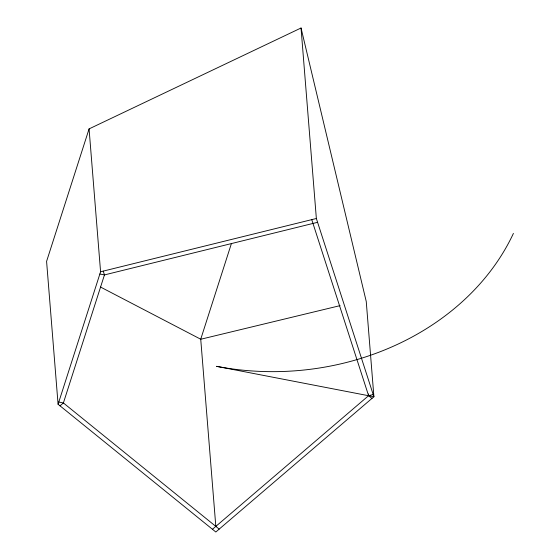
<?xml version="1.0" encoding="UTF-8"?>
<svg xmlns="http://www.w3.org/2000/svg" width="560" height="560" viewBox="0 0 560 560"><rect width="100%" height="100%" fill="white"/><g stroke="black" fill="none" stroke-linecap="round" stroke-linejoin="round"><path stroke-width="0.84" d="M89.075 128.898L46.585 261.394L58.079 404.271L215.817 532L373.912 396.746L366.247 301.497L301.035 28L89.075 128.898L100.576 271.768L58.079 404.271M231.427 243.495L200.732 339.199L215.824 526.386M60.025 405.846L63.399 402.955L104.461 274.918L103.236 271.11M212.45 529.277L368.599 395.682L373.205 394.548M100.576 271.768L316.358 218.498L301.035 28M317.59 222.306L104.461 274.918L99.855 274.001M340.088 305.627L200.767 339.248L100.527 287.042M58.793 402.038L63.399 402.955L219.191 529.116M311.752 219.639L368.599 395.682L371.966 398.412M316.358 218.498L373.912 396.746L216.552 366.331A250.985 208.565 -4.6 0 0 513.415 233.401M368.459 393.953L368.599 395.682"/></g></svg>
